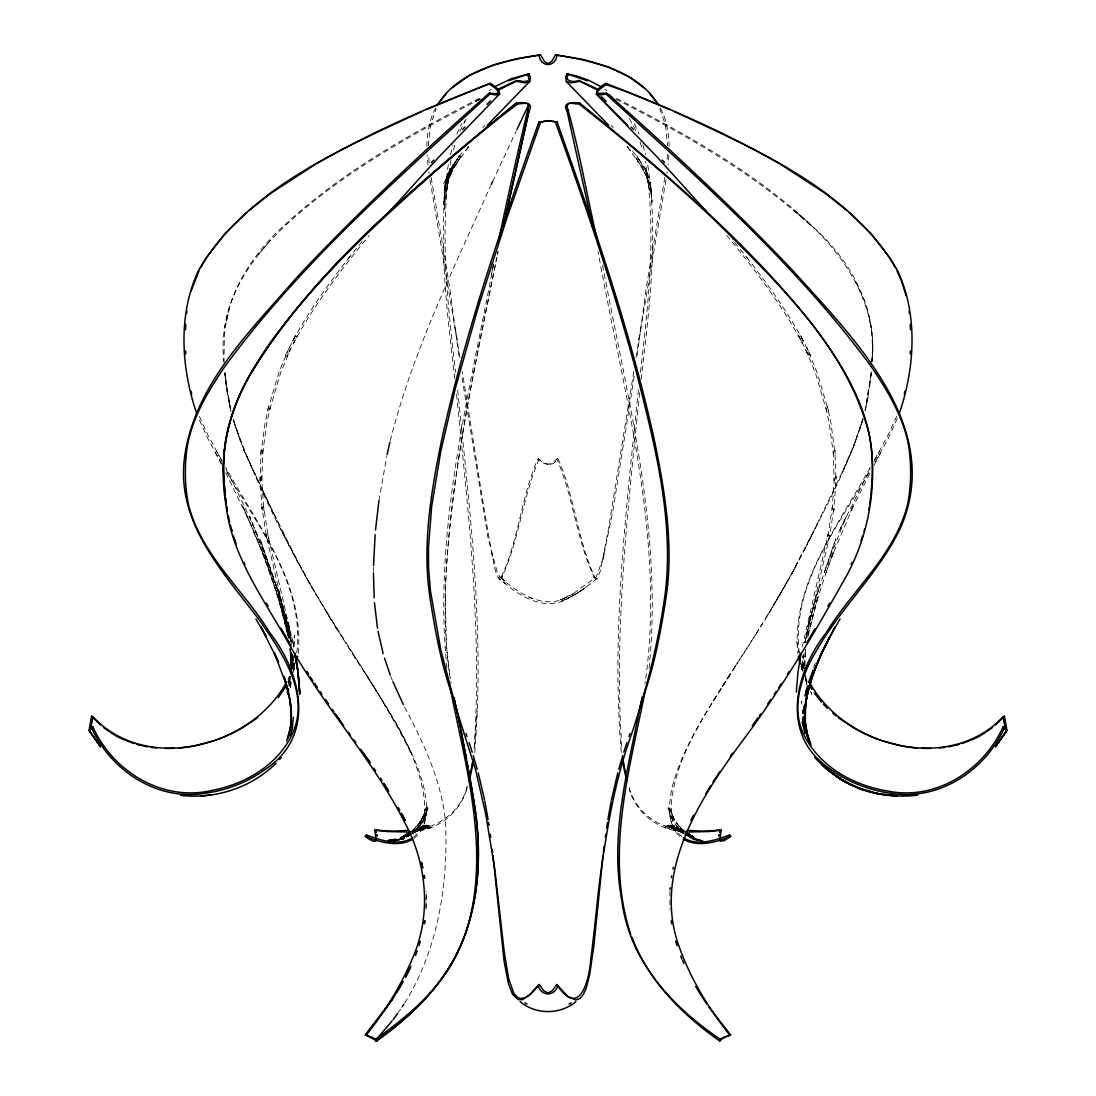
<?xml version="1.0" encoding="UTF-8"?>
<svg xmlns="http://www.w3.org/2000/svg" width="1096" height="1096" viewBox="0 0 1096 1096"><rect width="100%" height="100%" fill="white"/><g stroke="black" fill="none" stroke-linecap="round" stroke-linejoin="round"><path stroke-width="0.75" stroke-dasharray="5 3.75" d="M616.61 98.421C688.507 135.342 760.542 175.237 818.698 232.215C853.606 265.301 877.718 312.524 872.005 361.502M290.81 666.423L290.865 653.065L291.399 663.888L289.837 648.599M445.291 599.704L446.51 646.311L450.209 678.493C444.729 644.366 444.661 609.623 445.908 575.153M445.305 597.841C448.154 482.966 474.609 370.325 496.652 258.053M373.448 571.454L373.517 566.988M802.834 218.337L793.518 209.966C839.207 246.395 878.923 301.345 872.06 362.324M804.902 666.341L805.779 649.586M872.471 353.994L872.498 342.582M428.331 145.782L430.577 124.793L436.235 108.641M414.083 838.385C429.755 825.768 427.604 803.3 423.385 785.599C414.699 752.582 396.368 723.196 378.737 694.33C321.813 607.664 267.547 517.627 233.01 419.48M866.032 305.455C871.69 323.663 873.238 342.897 871.95 361.872M292.947 668.56L293.221 662.148L292.714 668.574M426.892 146.563C427.07 133.383 429.262 119.916 435.591 108.189M669.916 891.117L669.971 909.351M290.646 651.38L291.152 669.67L291.851 655.435M413.411 837.193C424.7 828.275 425.536 812.095 424.221 798.888C418.206 752.212 388.957 712.4 365.242 673.15M871.8 361.844L872.485 348.953M292.646 668.368L293.18 658.408M293.81 646.777L294.427 635.159L293.892 647.051L267.684 533.916L268.479 538.314L263.67 506.927L263.944 510.9L261.601 476.486L261.889 480.555L262.848 450.25L262.547 454.196L266.794 423.207L270.246 407.109L269.26 411.192L280.686 372.681L290.81 348.501L286.782 356.529L297.482 335.198L293.536 343.103C314.442 304.346 341.404 269.274 369.297 235.352M446.017 572.838C452.826 464.416 476.568 357.913 498.036 251.683M426.111 907.474L426.221 892.815M291.194 665.012L291.824 655.257M667.45 154.248L666.779 162.66M291.221 665.176L291.659 658.765L291.043 665.272M448.319 164.537C437.414 235.859 446.51 308.373 454.881 379.517M426.029 909.351L426.084 891.117M474.13 748.431C482.295 629.611 468.143 510.709 456.388 392.587M668.889 155.016L668.039 165.099M474.308 746.636L477.212 710.304M803.656 654.175L803.067 668.587L802.71 660.546M444.976 189.622L443.921 202.212L445.839 182.265L443.469 204.746L445.839 182.265M289.974 676.67L289.207 684.808L290.33 676.451M871.238 372.64L865.402 409.411L871.293 373.311M290.33 687.493L291.043 680.767M292.29 669.012L293.18 660.614M639.612 392.587C627.857 510.709 613.705 629.611 621.87 748.431M638.379 389.628C626.309 510.092 611.061 631.556 621.281 752.692M641.119 379.517C649.49 308.373 658.586 235.859 647.681 164.537M640.393 372.366C648.585 302.551 656.71 231.311 645.27 161.441M649.051 668.259C663.162 532.231 627.255 397.574 602.581 264.917M474.719 752.692C484.939 631.57 469.718 510.092 457.621 389.628M869.786 385.696L871.334 371.53L867.731 398.78L864.936 410.301M447.401 184.279L444.003 210.021L447.401 184.279L446.442 190.54L450.264 171.277L445.483 191.581L454.018 163.811L446.853 183.607L454.648 165.359L445.291 184.525L454.648 165.359M664.806 177.511L646.53 286.138L636.858 357.611M289.056 685.959L290.317 676.191M803.217 654.572L802.779 657.942L803.3 654.572M805.245 652.408L804.656 656.915L805.766 649.092M804.916 642.818L810.314 615.226L804.943 642.914L813.328 606.115L820.233 584.168L807.848 626.926L816.616 595.073L835.823 538.944L824.233 572.441L846.263 516.449L838.536 532.327L870.156 469.02M290.509 687.809L291.399 681.411M378.928 500.749L386.833 455.95M666.985 173.374L667.217 171.73M293.262 668.272L294.221 661.546M634.2 376.243L612.965 510.626L603.184 557.987L596.334 576.852L572.687 594.018M298.181 653.394C304.921 583.976 257.176 525.08 225.79 467.362M636.009 357.652L640.653 328.608M444.716 190.252L447.141 175.086L444.716 190.252L447.565 176.415L443.798 191.115L447.565 176.415M633.789 371.503L608.39 529.532L600.375 570.906L597.43 578.222L591.744 582.908L579.25 591.785L586.374 586.867L579.976 591.621L567.18 598.553L574.194 595.224L580.729 590.662L574.194 595.224L561.097 601.307L568.125 598.375C546.192 611.568 521.354 597.43 504.256 582.908C493.844 576.962 494.625 563.933 491.871 553.781C481.062 493.186 472.184 432.249 462.211 371.503M424.536 812.424L425.07 809.177L423.166 820.014L426.303 807.3L421.713 820.192L425.632 811.807L416.658 827.644L423.947 814.808L418.22 824.932L421.618 820.548L412.082 831.33L415.384 828.631L412.74 830.412M638.858 339.979L665.984 179.881M645.791 678.493C664.779 536.013 623.624 393.834 598.676 254.793L597.978 251.518M290.714 681.561L290.152 684.904L291.152 680.15M292.933 668.176L294.043 661.491M296.756 652.75C304.948 585.483 258.683 527.546 227.05 472.472M424.399 823.26L427.372 806.409L426.248 812.684M289.878 676.739L288.481 684.658L290.166 676.259M644.914 683.438L645.202 681.822M808.095 635.242L818.274 595.621L807.314 638.132M802.176 647.01L828.316 533.916L827.521 538.314L832.33 506.927L832.056 510.9L834.399 476.486L834.111 480.555L833.152 450.25L833.453 454.196L829.206 423.207L825.754 407.109L826.74 411.192L815.314 372.681L805.19 348.501L809.218 356.529L798.518 335.198L802.464 343.103C781.558 304.346 754.596 269.274 726.703 235.352M451.031 159.783C439.126 230.16 447.374 301.989 455.607 372.366M868.142 397.026L864.977 411.685M493.419 264.917C468.745 397.574 432.838 532.231 446.949 668.259M804.957 642.311L830.028 534.273L829.247 538.602L834.07 507.133L833.796 511.037L836.138 476.596L835.864 480.569L834.892 450.155L835.179 454.004L830.919 422.905L827.453 406.753L828.425 410.74L816.958 372.106L806.793 347.816L810.752 355.707L800.094 334.472L803.971 342.226C787.558 311.675 767.2 283.467 745.855 256.217L748.075 259.04L732.169 239.408M807.958 635.022L815.013 606.567L829.549 562.262M293.125 670.67L294.44 664.34L293.194 669.314M491.268 275.206L492.268 270.397M492.611 268.808L493.611 264.013M497.324 254.793L498.022 251.518M291.824 668.464L292.81 663.875L291.659 668.629M425.412 817.534L427.961 807.848L422.686 822.781L427.961 807.848M390.258 440.743C412.521 351.98 453.306 269.342 490.46 186.169M603.033 559.426L605.129 550.535M288.96 679.739L289.728 676.561M862.936 418.521L853.085 447.963L842.235 472.499L853.085 447.963L862.963 418.782M289.043 685.877L290.289 680.904M450.429 154.673L453.073 145.028M288.193 683.068L289.714 677.342M289.139 686.151L290.44 681.342M862.566 420.275L859.374 430.618M292.55 668.396L294.358 662.833M862.99 419.48C845.824 473.595 817.465 523.34 791.737 573.715M446.168 181.772L449.004 172.483L444.36 186.991L449.004 172.483M453.401 150.042L455.84 142.124M466.238 790.285L467.129 787.394M467.266 785.859C461.375 811.793 436.989 829.11 411.096 830.138M596.854 578.784L595.703 579.03C577.606 541.849 574.907 496.721 557.933 458.443C552.973 467.91 543.054 464.786 538.067 458.443C521.038 496.529 518.504 542.15 500.297 579.03L498.009 577.359L505.256 583.524L499.146 578.784M292.646 673.492L294.564 667.752M292.454 668.629L293.934 664.231M539.218 458.991C522.477 497.063 519.203 541.013 501.461 578.126M293.701 670.382L294.646 667.642M446.853 183.607L450.675 173.004M813.575 667.697L815.246 663.19M825.891 573.003L834.111 550.863L830.261 560.426L853.743 504.914L850.4 511.914L870.156 472.787M447.319 177.785L450.799 168.633L445.236 182.95L453.045 164.66L443.757 183.703L453.045 164.66M855.839 440.551L842.646 471.225L806.985 544.876M466.759 789.298C459.758 812.944 437.784 830.398 413.082 831.453M456.922 134.137L461.635 123.725M897.391 418.384L888.075 438.784L874.375 463.553M896.706 416.233L888.007 435.235L874.54 459.923M424.042 818.931L427.125 812.684L418.179 828.494L425.522 815.575L419.686 825.877L422.919 821.699L411.699 834.193L421.275 823.617L413.274 832.618L416.439 830.015L412.397 832.727M289.207 347.816L279.042 372.106L267.575 410.74L268.547 406.753L265.081 422.905L260.821 454.004L261.108 450.155L260.136 480.569L259.862 476.596L262.204 511.037L261.93 507.133L266.753 538.602L265.972 534.273L290.632 640.763L288.495 622.679L291.468 644.489M288.111 679.041L289.317 676.438M492.584 181.566L516.216 131.068M289.084 680.89L290.317 678.301M459.868 131.342L466.471 118.286L464.088 122.519M764.72 620.377L791.449 574.441L819.068 520.696M285.248 355.707L295.906 334.472L292.029 342.226C308.442 311.675 328.8 283.467 350.145 256.217L347.925 259.04L363.831 239.408M804.902 548.973L813.479 532.149M794.901 567.988L807.094 544.698M874.005 461.663L879.403 451.36M874.005 465.444L880.924 452.21M448.264 174.47L459.457 155.454L447.579 173.949L459.457 155.454M449.798 175.319L460.964 156.331L449.004 174.963L460.964 156.331M767.693 615.39L796.121 565.796L781.612 591.909L756.802 632.666M786.846 582.524L776.406 600.704M870.21 467.362C838.824 525.08 791.079 583.976 797.82 653.394M735.156 666.313C710.003 707.865 678.369 749.5 671.78 798.888C670.464 812.095 671.3 828.275 682.589 837.193M868.95 472.472C837.317 527.546 791.052 585.483 799.244 652.75M713.592 700.508L762.706 623.61M722.058 686.836L730.758 673.15M756.514 633.406L732.539 670.423M404.63 1003.087C438.058 949.588 448.346 884.239 445.51 822.014C441.551 780.516 423.303 742.293 404.013 705.961M730.333 673.835C708.331 708.879 684.37 743.937 672.971 784.174C668.464 802.272 665.875 825.357 681.918 838.385M454.018 163.975L463.444 150.878M455.429 165.003L469.02 146.494M398.697 1011.992L400.533 1009.443M468.745 146.631L465.54 150.522L468.609 146.864M557.933 458.443L550.384 464.142L551.11 463.855M258.204 254.656L270.315 240.517M482.829 127.698L484.912 125.341M412.082 831.33L419.878 822.562L412.562 830.658M502.694 576.921L500.283 577.455L496.995 571.454L487.843 536.971L461.8 376.243M489.186 90.639L491.268 89.16M412.219 833.604L424.522 826.795L411.986 833.672L426.166 826.699L413.082 833.015L427.824 826.809L414.11 832.385L429.481 827.096L416 831.193L431.153 827.562M412.822 831.289L423.933 825.192L411.219 832.111L425.686 825.083L412.343 831.439L426.577 825.096L412.904 831.111L427.467 825.151L413.439 830.782L428.372 825.261L413.973 830.467L429.276 825.425L414.494 830.152L430.632 825.754L415.494 829.535M479.39 98.421C410.534 133.657 342.007 171.894 284.919 224.721C246.271 259.067 217.501 309.236 223.94 362.324M569.55 595.621L573.318 593.717L560.535 599.649L567.372 596.799C544.589 610.787 516.463 592.703 499.036 575.962L506.379 582.195L500.283 577.455M595.717 577.455L594.512 577.77C576.66 541.191 573.564 496.776 556.782 458.991M480.117 99.188C411.151 134.739 342.171 172.963 284.892 225.982C256.354 253.217 230.763 286.878 224.872 326.896L229.954 305.209L224.42 331.595L223.968 361.379M479.993 99.037L474.157 101.914L480.158 98.969M550.384 464.142L544.274 463.594L538.067 458.443M682.918 831.453C658.216 830.398 636.242 812.944 629.241 789.298M684.904 830.138C659.011 829.11 634.625 811.793 628.734 785.859M664.916 825.891L681 829.836L666.724 825.425L681.507 830.152L667.628 825.261L682.027 830.467L668.533 825.151L682.561 830.782L669.423 825.096L683.096 831.111L670.314 825.083L683.657 831.439L672.067 825.192L684.781 832.111M664.847 827.562L680.917 831.768L668.176 826.809L681.89 832.385L669.834 826.699L682.918 833.015L671.478 826.795L684.014 833.672M529.108 597.197L532.3 598.553M615.884 99.188C684.849 134.739 753.829 172.963 811.109 225.982M683.246 830.426L680.616 828.631L683.918 831.33L676.122 822.562L683.918 831.33M683.575 832.768L679.561 830.015L683.753 832.974L674.725 823.617L682.726 832.618M604.732 89.16L606.814 90.639M593.306 576.921L594.539 578.126M685.534 832.96L677.78 824.932L672.054 814.808L674.287 820.192L669.697 807.3L673.588 818.287L670.423 809.547L672.834 820.014L670.93 809.177L671.464 812.424M684.301 834.193L676.314 825.877L670.478 815.575L671.958 818.931L668.039 807.848L671.601 823.26L675.643 831.919M611.089 125.341L613.171 127.698M627.392 146.864L630.46 150.522L627.679 147.152M632.556 150.878L641.982 163.975L636.543 155.454L647.736 174.47L642.955 164.66L648.681 177.785L646.996 172.483L651.284 190.252L650.161 182.265L652.079 202.212L651.024 189.622M626.981 146.494L640.571 165.003L635.036 156.331L646.202 175.319L641.352 165.359L649.147 183.607L645.325 173.004L650.517 191.581L645.736 171.277L648.147 182.251M352.076 652.723L356.447 659.504M347.72 645.982L374.435 687.507M343.432 639.297L325.17 610.075M337.39 630.118L333.294 623.61M373.942 686.836L398.026 727.484L411.48 753.76C371.626 673.41 314.004 603.129 277.206 521.038L243.682 449.853L275.356 517.202M331.28 620.377L309.428 583.264L286.96 540.808M629.433 118.341L636.132 131.342M221.625 463.553L207.925 438.784L198.609 418.384M221.461 459.923L207.993 435.235L199.294 416.233M314.264 591.525L299.578 565.07M216.597 451.36L221.995 461.663M225.845 469.02C253.491 522.217 277.124 577.962 290.7 636.516L282.631 605.143L291.152 641.448M215.076 452.21L221.995 465.444M225.845 472.787L251.45 525.71L265.739 560.426L242.257 504.914C261.273 547.932 279.206 591.895 288.686 638.132L283.987 615.527L287.44 633.392M299.879 565.796L260.875 487.378M634.365 123.725L639.078 134.137M282.96 532.793L284.946 536.78M660.409 108.189C666.738 119.916 668.93 133.383 669.108 146.563M805.683 678.301L806.916 680.89M252.272 468.896L242.024 445.387L234.982 425.508M855.51 281.343L865.429 303.003M659.765 108.641L665.423 124.793L667.67 145.782M267.383 559.892L249.737 516.449L279.37 594.292L291.057 641.105M805.683 678.808L806.903 681.904M810.588 691.192L811.807 694.289L810.615 691.192M390.793 676.41L392.368 680.383M802.861 671.067L800.477 664.875L802.573 671.04M805.848 678.808L807.04 681.904M648.681 177.785L645.202 168.633L647.147 173.812M803.848 668.916L802.656 665.793L803.642 668.903M243.97 450.168L233.434 420.275M270.109 573.003L261.889 550.863L277.726 595.621L287.508 633.639M240.161 440.551L232.722 417.165M801.354 667.642L802.299 670.382M803.45 668.396L802.505 665.628M288.262 635.885L280.96 605.677L289.002 636.94L280.987 606.567L266.451 562.262L277.726 595.621M805.711 680.287L806.766 683.37M290.974 641.311L285.659 617.103L275.767 584.168L285.659 617.103L290.92 641.133M275.767 584.168L288.152 626.926L285.686 615.226L290.741 641.283M640.16 142.124L642.599 150.042M802.628 663.847L804.08 668.615M274.11 584.73L283.974 617.555M801.601 665.998L803.026 670.725M805.396 678.616L806.807 683.342M642.927 145.028L645.571 154.673M802.834 665.162L803.724 668.272M801.258 665.697L802.971 671.862M288.344 627.227L279.384 595.073L260.177 538.944L282.672 606.115L290.851 641.133M286.645 627.679L277.685 594.717L287.906 635.242M231.023 411.685L227.858 397.026L224.707 373.311M280.987 606.567L288.686 638.132M290.728 640.749L278.439 589.648L290.139 638.735M230.598 409.411L224.762 372.64L226.077 385.23L230.42 408.986L226.077 385.23L224.762 369.996M796.6 641.283L799.08 652.805M801.765 665.313L802.847 670.396L801.56 664.34M491.488 551.74L492.816 557.987M291.495 652.326L292.454 657.244L291.577 652.682M291.769 637.201L293.618 647.078M290.07 637.598L290.659 640.735M450.799 681.822L451.086 683.438M869.128 316.703L871.073 327.43M669.752 812.684L668.629 806.409L670.588 817.534M647.846 180.867L649.558 190.54L648.243 179.717M286.453 627.268L287.262 632.214M289.988 648.681L292.605 666.587L290.303 649.846M459.991 357.652L430.016 179.881M431.194 177.511L449.47 286.138L459.142 357.611M455.347 328.608L457.142 339.979M290.235 649.092L291.344 656.915L290.755 652.408M428.783 171.73L429.015 173.374M292.701 654.572L294.303 666.341L292.783 654.572M805.437 674.78L806.793 684.808L805.711 676.396M292.207 655.559L293.523 671.766M427.961 165.099L427.111 155.016M650.421 184.95L652.079 202.212M429.221 162.66L428.55 154.248M292.344 654.175L293.139 663.779L292.659 654.216M291.399 663.888L290.221 649.586L291.331 665.806M804.779 665.176L804.341 658.765L804.711 666.56M802.847 662.148L803.286 668.574M292.221 654.531L293.303 671.245M872.361 343.61L872.416 347.473M290.865 653.065L291.152 669.67M292.18 654.792L292.331 668.122M414.85 831.22L412.206 832.96L414.85 831.22M804.19 668.423L803.19 663.875L804.176 668.464M801.82 704.249L801.573 701.002L801.806 704.207"/><path stroke-width="1.5" d="M373.544 565.509L375.133 534.711M803.779 712.345L803.889 705.906M185.566 329.704L185.772 324.389M376.188 1039.583L372.476 1037.46M910.228 354.022L910.379 350.994M871.854 482.925C872.676 470.362 872.731 457.703 871.073 445.195C864.744 399.232 838.673 359.036 811.109 322.882C744.513 239.435 662.217 170.305 579.798 103.147C574.852 101.873 561.111 102.421 566.92 110.586L592.703 226.927M871.772 484.35L870.745 495.981M290.385 735.937L292.29 728.593L293.235 717.031M669.985 889.418L670.122 887.719M796.326 692.042L797.943 672.41L801.135 652.887M803.409 710.194L802.861 713.455L803.135 710.359M292.29 728.593L292.468 726.826M802.861 713.455L803.19 710.167M375.517 529.985L378.928 500.749M603.033 855.551L593.95 944.93L589.675 974.687L586.237 988.058L583.36 994.483L579.894 998.566L575.715 1000.004L567.906 996.538L556.782 984.509L552.274 990.77L548 992.935L543.794 990.839L539.218 984.509L531.163 993.743L522.669 999.634L518.107 999.634L512.64 994.483L508.503 984.057L504.119 961.356L492.967 855.551M186.649 313.305L186.868 311.401M603.389 852.469L604.129 846.331M718.77 836.18L719.031 834.44M288.015 694.111L288.645 689.22M869.786 503.818L870.58 497.611M424.782 920.777L424.399 923.736L424.796 920.859M605.307 837.193L605.718 834.179M606.567 828.206L607.458 822.315M472.445 762.309L470.773 772.022M473.746 759.706L469.444 780.626M868.854 509.763L869.32 506.79M607.91 819.397L611.198 801.108M671.382 877.526L671.656 875.841M805.861 695.481L806.957 688.959M645.571 688.891C629.871 768.871 604.362 853.976 630.707 934.422M611.472 799.751L617.788 772.885M297.646 656.326L296.317 662.066M387.148 454.456L389.888 442.291M497.899 243.682C507.736 197.623 517.833 150.919 528.93 105.339C528.08 102.175 523.915 103.599 521.504 103.586C520.189 103.709 518.888 103.873 517.586 104.065C489.556 124.615 462.992 147.85 436.386 170.469C368.694 230.324 300.496 292.44 252.998 370.16C227.776 409.986 217.912 458.402 225.94 504.872C232.023 558.152 265.725 601.594 290.728 647.161C325.334 708.002 373.215 760.323 404.904 822.877C426.769 863.415 431.468 913.434 413.411 956.178C401.615 984.468 385.559 1011.019 366.352 1034.898L365.324 1035.035L392.094 999.771L403.164 981.468M503.297 226.927L529.08 110.586C534.889 102.421 521.148 101.873 516.202 103.147C427.837 175.648 338.212 249.669 270.315 342.541C248.532 373.969 229.228 408.849 224.653 447.415C223.269 459.197 223.379 471.102 224.146 482.925M503.256 227.023L529.08 110.586L527.464 110.271M640.393 704.851C628.049 769.419 609.225 835.412 621.994 901.474C629.693 961.452 672.944 1007.525 721.086 1039.844C714.441 1043.036 728.456 1034.912 730.676 1035.035L708.811 1006.895M641.735 698.823L642.064 697.33M469.609 777.407L470.17 774.858M640.735 703.344L641.393 700.33M672.971 869.06L673.341 867.361M805.382 694.919L806.793 688.768M805.122 696.07L807.437 686.069M288.207 689.192L287.385 692.508L288.262 689.357M719.442 832.467L719.716 831.398M286.837 681.602C252.012 747.006 146.617 774.379 92.886 716.688L91.585 716.222L89.05 730.279L100.325 746.335L89.118 730.429M806.04 698.755L812.013 676.588L821.904 652.257L812.013 676.588L807.314 694.015M904.296 393.765L904.94 391.217M92.886 716.688L90.584 729.484M864.032 531.245L864.717 528.71M687.178 830.398L704.399 831.193L721.086 830.083L720.045 838.974M618.76 769.296L622.775 755.514M623.788 752.212L626.885 742.622M418.932 945.684L420.357 941.245M861.018 540.835L862.566 536.122M465.293 934.422C491.652 853.99 466.088 768.858 450.429 688.891M286.673 741.088L290.755 726.47L291.399 713.373L289.961 698.755L291.399 713.373L290.755 726.47L288.015 738.183C294.112 717.907 290.33 696.344 283.987 676.588L290.372 701.591L286.864 686.288L274.096 652.257L278.535 662.231L260.999 626.885L266.177 636.516L255.93 619.062M375.955 838.974L374.914 830.083L391.601 831.193L408.822 830.398M190.964 291.358L198.993 270.945M628.953 736.512L629.981 733.525M415.521 955.479L417.138 950.89M808.615 682.534L813.054 669.957M640.667 703.906C652.449 672.999 659.148 640.489 664.395 607.91C666.039 598.197 667.45 588.429 668.218 578.592C671.711 531.574 663.56 484.651 654.079 438.77C630.159 330.841 594.169 226.036 557.097 122.04L548 120.752L538.903 122.04C501.831 226.036 465.841 330.841 441.921 438.77C432.44 484.651 424.289 531.574 427.783 578.592C428.55 588.429 429.961 598.197 431.605 607.91C436.852 640.489 443.551 672.999 455.333 703.906M557.097 122.04L547.918 120.601L540.492 122.437L506.969 217.803L477.664 309.154L455.361 388.409L440.674 451.895L431.632 506.708L428.44 548.014L428.55 567.605L430.468 590.977L440.866 650.243L456.402 709.194L475.691 770.063L485.775 814.438L494.639 868.142L504.242 951.972L508.613 978.536L513.805 993.209L517.216 997.209L520.23 998.538L524.943 997.812L529.08 995.264L539.218 984.509M899.337 413.398C914.872 367.831 918.27 314.607 897.323 270.123C849.058 188.745 756.514 149.933 674.437 111.559M464.088 937.313C447.538 980.756 413.548 1015.047 375.983 1041.186L374.914 1039.844C404.986 1018.02 435.276 994.017 453.415 960.836C477.089 917.023 482.062 865.169 476.048 816.369M1005.429 729.457L1003.114 716.688L1004.416 716.222L1006.95 730.279L995.675 746.335L1006.882 730.429M100.531 746.951L89.214 730.525L92.886 726.826C112.861 771.831 163.236 802.231 212.473 790.312C246.121 783.804 279.809 763.967 293.495 731.32C309.319 692.028 281.836 652.49 260.327 621.391C222.625 571.18 172.839 520.271 185.498 451.278C197.595 381.572 251.833 329.403 296.317 277.959C357.241 212.802 422.686 152.056 489.433 92.954L490.145 93.886C505.914 98.161 498.584 87.749 490.145 83.378C430.851 106.449 372.119 131.575 316.95 163.455M491.172 184.635L492.584 181.566M659.121 105.586C637.927 70.911 594.484 60.938 557.097 55.238C555.042 67.664 540.958 67.664 538.903 55.238C501.516 60.938 458.073 70.911 436.879 105.586M644.517 88.283L629.282 76.939L608.965 67.198L582.935 59.431L555.508 54.8L551.822 61.129L548.384 63.678L544.616 61.664L540.492 54.8L517.285 58.513L493.858 64.774L469.294 75.432L451.484 88.283M600.375 86.31L588.36 80.131L576.085 75.83L566.92 73.87L565.769 76.775L566.331 81.556L608.746 125.341M516.915 129.561L528.957 104.079M851.044 564.44L852.03 562.412M410.945 966.302L405.52 977.29L410.096 968.124M690.877 820.425L693.604 815.054M568.591 74.254C563.275 80.666 572.852 82.899 578.483 80.583M598.101 243.682C587.346 198.239 579.77 151.673 567.125 106.792C566.824 99.722 577.181 105.969 579.798 103.147M822.671 650.764L835.001 626.885M995.469 746.951L1006.786 730.525L1003.114 726.826C983.55 770.173 936.039 800.957 887.815 791.065C854.743 785.722 821.795 768.049 805.519 737.786C789.161 709.139 801.45 674.78 817.52 648.942C841.92 606.567 879.047 572.687 900.282 528.354C944.725 428.399 855.236 339.815 793.805 271.657C737.978 212.514 678.438 157.002 617.802 102.86C612.637 98.572 608.636 91.53 601.457 93.461C599.553 93.366 597.553 93.571 597.293 91.968C597.964 90.68 599.252 89.831 600.32 88.886C601.279 88.105 602.266 87.351 603.266 86.625C604.156 85.968 605.061 85.324 605.965 84.693C627.241 91.078 648.64 100.942 669.629 109.49M452.264 962.069C478.13 916.448 482.5 861.593 475.267 810.451M1004.416 727.689C985.03 771.337 937.299 802.039 889.089 792.983C868.512 789.942 848.537 782.202 831.645 769.995C779.763 736.882 793.956 674.067 826.22 632.68C852.441 589.689 894.733 555.192 907.447 504.872C911.283 486.008 911.557 466.43 908.872 447.387C903.912 417.494 887.733 390.93 870.95 366.256C795.669 263.752 699.221 179.333 605.855 93.886C590.086 98.161 597.416 87.749 605.855 83.378C665.149 106.449 723.881 131.575 779.051 163.455M840.07 619.062C823.028 648.037 806.916 679.205 804.601 713.373C806.67 686.082 817.739 660.724 829.823 636.516C815.15 665.025 801.779 696.686 805.464 729.429M402.561 982.591L397.053 991.948M557.933 985.468C554.891 996.661 541.109 996.661 538.067 985.468M200.445 268.095L206.212 257.971M827.864 606.115L829.617 603.033M814.986 628.693L806.985 642.393M92.886 726.826L91.817 728.511M498.159 90.242L516.202 81.296C518.531 79.446 523.093 82.556 526.285 81.214C532.327 80.638 525.464 74.35 529.08 73.87L530.519 78.008L529.943 81.227L487.254 125.341M705.66 793.805L710.537 785.928M451.538 963.398C433.057 994.963 405.698 1020.335 375.983 1041.186L377.312 1040.912L365.324 1035.035L387.189 1006.895M286.33 685.89L278.22 697.631M787.394 674.3L789.038 671.725M402.177 1006.909L403.808 1004.361M713.03 782.01L717.264 775.516M778.845 687.452L781.489 683.452M389.107 1004.155L393.67 997.333M718.113 774.228L719.839 771.653M774.31 694.234L776.146 691.508M767.68 703.947L770.57 699.741M207.144 256.642L225.05 233.475L246.6 212.747M730.333 756.363L732.539 753.212M759.295 715.866L760.665 713.934M757.911 717.812L752.267 725.675M440.674 100.942L446.346 93.571M393.204 1019.609L397.78 1013.252M375.983 841.153L373.229 841.207L368.982 839.057L365.324 836.399L366.352 835.029C380.655 840.016 398.3 846.674 412.507 837.837M605.855 93.886L606.567 92.954M426.371 109.49L490.145 83.378M392.176 1020.869L375.983 1039.789M279.603 759.46L281.247 757.542M389.573 211.528L438.373 157.523L499.913 93.667M431.413 162.592L433.701 160.112M462.539 129.534L464.855 127.095M1003.114 716.688C949.725 774.036 845.304 747.294 809.834 682.877M1004.416 716.222L995.62 724.894M486.98 104.421L490.474 100.846M276.151 763.159C251.313 787.695 215.213 799.532 180.635 795.326M490.145 93.886C396.779 179.333 300.331 263.752 225.05 366.256C208.267 390.93 192.088 417.494 187.128 447.387C184.443 466.43 184.717 486.008 188.553 504.872C201.267 555.192 243.559 589.689 269.78 632.68C302.044 674.067 316.237 736.882 264.355 769.995C247.463 782.202 227.489 789.942 206.911 792.983C158.701 802.039 110.97 771.337 91.585 727.689M249.121 210.514L270.781 193.321L315.511 164.249M529.669 81.556L524.943 82.858L516.202 81.296M720.017 841.153L724.018 840.742L730.676 836.399L729.648 835.029L727.265 836.823M257.574 717.812L240.284 729.169M992.14 727.812L982.345 734.539M575.907 1001.648C560.015 1014.869 535.985 1014.869 520.093 1001.648M410.082 832.179L400.478 838.317L410.644 832.207L401.999 837.454L409.822 832.412L403.465 836.632L407.561 834.275M406.822 836.412L410.836 833.809M406.739 836.604L409.356 835.015L406.602 836.645M569.057 1004.005L570.989 1002.854M495.625 86.31L511.572 78.556L527.436 74.295M412.754 839.166C398.054 847.742 380.011 842.071 365.324 836.399M402.821 839.002L404.301 838.166L393.519 841.125M236.325 731.265L238.955 729.868M975.906 738.033L981.098 735.32M497.611 89.42L516.737 80.419M229.585 734.567L234.996 731.964M421.563 111.559C339.486 149.933 246.943 188.745 198.677 270.123C177.73 314.607 181.128 367.831 196.664 413.398M224.05 736.964L228.201 735.169M974.604 738.704L962.398 743.444M723.99 1037.268L730.676 1035.035M723.524 1037.46L719.812 1039.583M508.325 80.816L529.08 73.87M222.652 737.54L218.419 739.17M729.648 835.029C715.346 840.016 697.7 846.674 683.493 837.837M730.676 836.399C715.989 842.071 697.947 847.742 683.246 839.166M215.57 740.184L216.994 739.677M214.145 740.677L195.143 745.732M538.903 55.238L540.492 54.8M393.875 840.988L404.301 838.166M597.841 90.242L579.798 81.296L571.057 82.858L566.331 81.556M953.972 745.76L959.603 744.28M598.389 89.42L578.688 80.542M948.218 746.856L952.534 746.034M187.717 747.02L193.663 746.047M389.327 840.358L396.012 839.344L388.025 840.509M721.086 830.083L708.701 831.549L688.726 832.001M566.92 110.586L568.591 110.354M939.491 748.034L945.327 747.321M178.771 748.088L186.224 747.267M201.253 795.929L210.87 794.984M917.571 795.148C886.609 799.053 853.647 791.134 829.562 770.817C847.962 787.284 872.991 795.066 897.391 795.86L875.896 793.326L879.335 794.038L858.62 788.065L862.744 789.764L843.112 780.475L847.674 783.311L836.084 775.886L840.714 779.338L851.208 784.695L840.714 779.338L829.562 770.817M174.291 748.335L165.373 748.486M407.274 832.001L387.299 831.549L374.914 830.083M930.627 748.486L921.709 748.335M909.776 747.267L917.229 748.088M150.673 747.321L156.509 748.034M489.433 92.954C503.365 95.859 498.091 88.968 489.433 84.282M902.337 746.047L908.283 747.02M143.466 746.034L147.782 746.856M900.857 745.732L881.855 740.677M697.837 840.057L694.741 839.358L697.892 840.111M538.903 122.04L540.492 122.437M136.397 744.28L142.028 745.76M702.125 840.988L693.193 838.563L702.632 841.112M555.508 54.8L557.097 55.238M566.92 73.87L587.675 80.816M133.602 743.444L121.396 738.704M879.006 739.677L880.431 740.184M877.581 739.17L873.348 737.54M366.352 1034.898L372.01 1037.268M867.799 735.169L871.95 736.964M861.004 731.964L866.415 734.567M114.902 735.32L120.094 738.033M857.045 729.868L859.675 731.265M688.439 834.275L694.001 837.454L685.356 832.207L692.535 836.632L686.123 832.412M855.716 729.169L838.426 717.812M525.011 1002.854L526.943 1004.005M685.343 834.207L693.179 839.002M780.489 164.249L825.22 193.321L846.879 210.514M113.655 734.539L103.86 727.812M686.069 832.426L691.11 835.823L685.863 832.22M368.736 836.823L366.352 835.029M720.017 1041.186C682.452 1015.047 648.462 980.756 631.913 937.313M579.263 104.189C626.707 141.398 672.643 180.58 716.551 221.913C777.735 283.206 847.208 347.542 869.21 434.55C878.444 485.213 868.662 539.259 842.18 583.442C812.205 636.968 780.626 689.713 743.924 738.964C700.577 797.135 651.545 871.964 679.369 947.341C690.754 979.18 708.674 1008.498 729.648 1034.898M832.768 713.195L836.111 716.017M849.4 212.747L870.95 233.475L888.856 256.642M100.38 724.894L91.585 716.222M596.087 93.667L627.72 125.382M814.753 757.542L825.439 768.269L844.317 781.188L828.001 770.104L822.26 764.898L837.728 777.256L828.001 770.104L818.178 759.391M601.32 96.517L606.102 101.407M823.37 704.18L827.398 708.317M596.553 94.119L657.627 157.523L706.427 211.528M631.159 127.095L633.474 129.534M662.299 160.112L664.587 162.592M821.466 702.029L814.355 693.056M649.654 93.571L655.326 100.942M556.782 984.509C578.962 1018.307 589.018 982.331 590.785 959.329C595.813 921.394 598.265 883.129 604.882 845.413C610.445 809.917 617.582 774.543 629.337 740.526C645.955 692.576 658.477 643.16 665.299 592.854C674.109 518.244 654.518 444.031 636.392 372.229C613.513 287.714 585.428 204.692 555.508 122.437M605.855 83.378L606.567 84.282M348.377 732.114L350.227 734.69M343.733 725.675L335.65 714.373M354.008 739.937L355.885 742.567M338.089 717.812L339.486 719.757M1004.183 728.511L1003.114 726.826M335.335 713.934L336.705 715.866M360.625 749.212L370.078 762.693L363.461 753.212M332.156 709.427L333.896 711.893M373.805 768.173L375.668 770.926M321.703 694.248L319.854 691.508L321.69 694.234M702.331 997.333L706.893 1004.155M380.435 778.119L382.134 780.708M310.278 676.903L312.812 680.835M306.962 671.725L308.606 674.3L306.99 671.752M383.805 783.325L388.724 791.175M810.423 687.11L811.944 689.521M383.86 783.421L388.258 790.422M695.659 986.564L701.426 995.976M579.263 80.419L579.798 81.296M291.098 645.914L281.014 628.693M289.015 642.393L280.644 628.049M889.788 257.971L895.555 268.095M266.383 603.033L268.136 606.115M398.232 807.437L399.821 810.287M401.369 813.15L405.068 820.329M516.737 104.189L516.202 103.147C419.275 184.128 316.634 265.04 250.135 374.394C231.544 406.794 220.611 444.223 224.105 481.76M402.396 815.054L405.123 820.425M403.301 704.523L392.889 681.698M243.97 562.412L244.956 564.44M897.008 270.945L901.392 280.672L906.118 295.742M682.575 960.576L683.904 963.603M810.602 743.746L805.492 730.991L807.519 736.307M680.767 956.082L681.918 959.068M390.272 675.095L384.504 658.162M810.972 745.321L805.437 728.443L809.328 741.088L806.793 733.608L804.848 721.401L804.341 715.661L807.985 738.183L804.848 721.401L805.629 701.591L805.245 726.47L807.985 738.183M234.681 539.876L236.147 544.013M466.019 733.525L467.047 736.512M233.434 536.122L234.982 540.835M469.115 742.622L472.212 752.212M675.643 941.245L677.068 945.684M473.225 755.514L477.24 769.296M798.683 656.463L800.82 664.162M231.283 528.71L231.968 531.245L230.352 525.121M383.175 653.709L378.052 631.323M478.212 772.885L484.528 799.751M421.85 863.977L421.412 862.292L422.741 868.087M191.06 391.217L191.704 393.765M626.556 780.626L622.254 759.706M376.284 831.398L376.558 832.467M802.19 722.154L805.026 733.539M799.683 662.066L798.354 656.326M809.053 742.17L805.245 726.47L804.683 715.003M422.261 865.676L422.659 867.361M800.149 657.12L799.532 654.216M625.83 774.858L626.391 777.407M454.936 701.837L453.936 697.33L454.265 698.823M455.607 704.851L459.484 722.963M454.607 700.33L460.498 727.895M228.187 515.463L229.598 521.956M459.991 725.415L466.554 759.035M461.005 730.388L472.266 791.285M484.802 801.108L488.09 819.397M625.227 772.022L623.556 762.309M294.838 653.654L298.057 672.41L299.811 693.96L298.057 672.41L299.674 692.042M467.06 761.734L468.047 767.173M468.54 769.913L473.212 796.97M295.043 654.161L296.989 665.162M226.667 506.818L227.42 511.133M295.03 654.298L297.783 670.204L294.92 653.353M472.582 793.175L474.13 802.697M424.344 875.841L424.618 877.526M376.969 834.44L377.23 836.18M803.176 718.743L804.245 725.442M473.527 798.874L474.993 808.505M424.193 875.348L424.645 878.266M377.504 628.214L374.448 602.636M226.68 506.79L227.146 509.763M488.542 822.315L488.994 825.247M474.417 804.628L475.801 814.383M671.204 920.859L671.601 923.736M490.282 834.179L490.693 837.193M492.241 849.386L492.611 852.469M909.132 311.401L909.351 313.305M802.902 718.688L803.45 725.292M802.834 717.236L803.464 725.347M224.228 484.35L225.255 495.981L224.296 484.761M374.161 597.813L373.435 572.934M804.779 716.565L805.492 729.306M185.621 350.994L185.772 354.022M910.228 324.389L910.433 329.704M328.348 703.975L325.43 699.741L328.321 703.947M317.182 687.48L314.511 683.452L317.155 687.452M226.256 503.749L225.42 497.611L226.214 503.818"/></g></svg>
